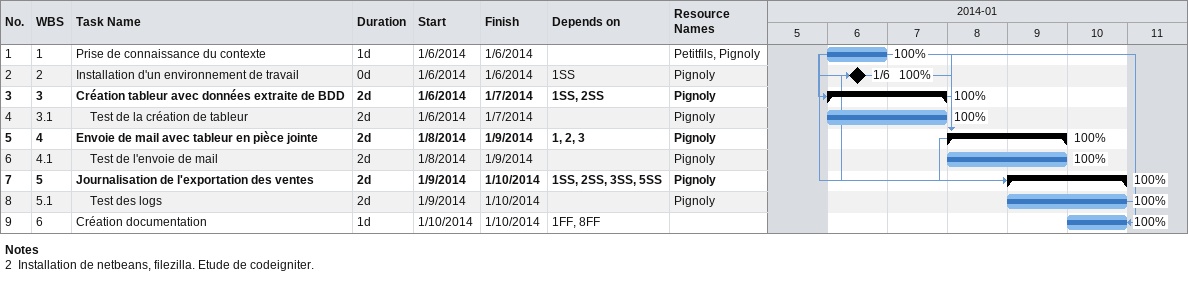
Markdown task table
| ID | WBS | Task | Duration | Start | Finish | Predecessors | Resources | % complete |
|---|---|---|---|---|---|---|---|---|
| 1 | 1 | Prise de connaissance du contexte | 1d | 2014-01-06 | 2014-01-06 |  | Petitfils, Pignoly | 100 |
| 2 | 2 | Installation d'un environnement de travail | 0d | 2014-01-06 | 2014-01-06 | 1SS | Pignoly | 100 |
| 3 | 3 | **Création tableur avec données extraite de BDD** | 2d | 2014-01-06 | 2014-01-07 | 1SS, 2SS | Pignoly | 100 |
| 4 | 3.1 | Test de la création de tableur | 2d | 2014-01-06 | 2014-01-07 |  | Pignoly | 100 |
| 5 | 4 | **Envoie de mail avec tableur en pièce jointe** | 2d | 2014-01-08 | 2014-01-09 | 1, 2, 3 | Pignoly | 100 |
| 6 | 4.1 | Test de l'envoie de mail | 2d | 2014-01-08 | 2014-01-09 |  | Pignoly | 100 |
| 7 | 5 | **Journalisation de l'exportation des ventes** | 2d | 2014-01-09 | 2014-01-10 | 1SS, 2SS, 3SS, 5SS | Pignoly | 100 |
| 8 | 5.1 | Test des logs | 2d | 2014-01-09 | 2014-01-10 |  | Pignoly | 100 |
| 9 | 6 | Création documentation | 1d | 2014-01-10 | 2014-01-10 | 1FF, 8FF |  | 100 |

Notes
- 2: Installation de netbeans, filezilla. Etude de codeigniter.
